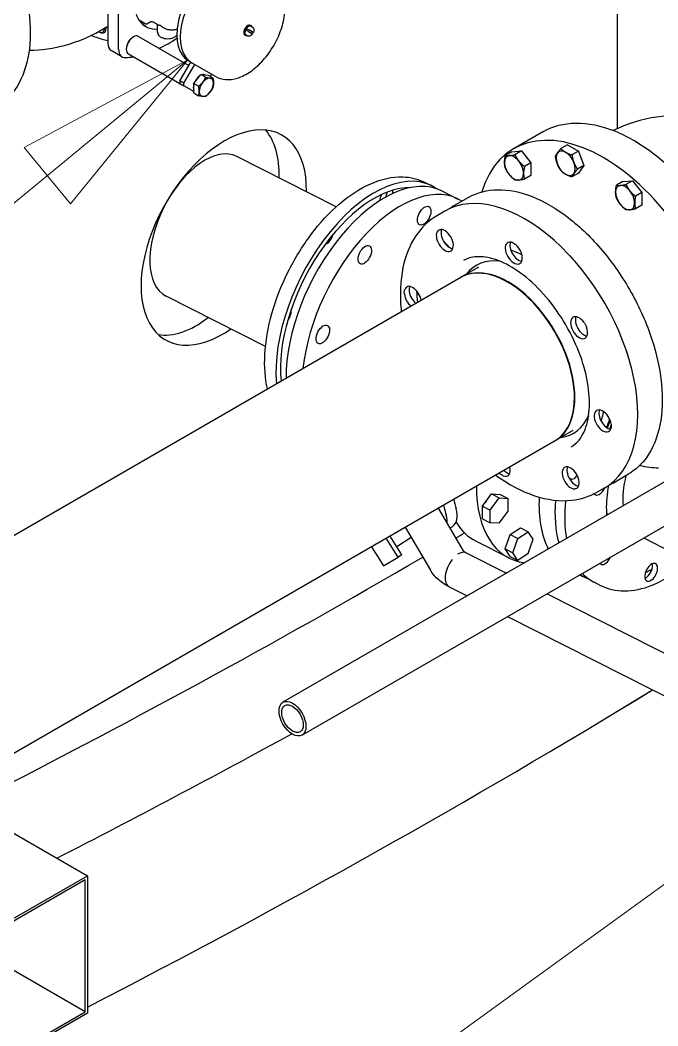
# Model space of a CAD drawing. Header units: millimetres. Extents: x 0 to 100323, y 0 to 59400.
# Drawn here: x 50160 to 51035, y 10329 to 11710 of the extents above; entities that cross this region are included whole.
import ezdxf

# ---------------------------------------------------------------- set-up
doc = ezdxf.new("R2010")
doc.units = ezdxf.units.MM
doc.header["$LTSCALE"] = 100
doc.layers.add('Symbol', color=7, linetype='Continuous', lineweight=18)
doc.layers.add('Visible', color=7, linetype='Continuous', lineweight=25)

# ---------------------------------------------------------------- blocks, each defined once
blk = doc.blocks.new('Balloon12')
at = {"layer": 'Symbol'}
for p, q in [((503.901, 116.553), (501.654, 115.35)), ((501.972, 114.964), (503.901, 116.553)), ((502.289, 114.578), (503.901, 116.553)), ((501.654, 115.35), (502.289, 114.578)), ((501.972, 114.964), (445.634, 68.566))]:
    blk.add_line(p, q, dxfattribs=at)
at = {"layer": 'Symbol', "flags": 128}
blk.add_lwpolyline([(502.289, 114.578), (503.901, 116.553), (501.654, 115.35), (502.289, 114.578)], dxfattribs=at)
at = {"layer": 'Symbol'}
blk.add_solid([(502.289, 114.578), (503.901, 116.553), (501.654, 115.35), (502.289, 114.578)], dxfattribs=at)
blk = doc.blocks.new('Balloon17')
at = {"layer": 'Symbol'}
blk.add_line((515.578, 108.968), (444.722, 57.588), dxfattribs=at)

msp = doc.modelspace()

# ---------------------------------------------------------------- linework, layer by layer
at = {"layer": 'Visible'}
for p, q in [((50979.4, 11561.1), (50979.4, 11984.5)), ((50280.1, 11778.2), (50280.1, 11678.4)), ((50294.8, 11669.9), (50294.8, 11769.8)), ((50323.5, 11709.8), (50332.2, 11704.8)), ((50333.8, 11704.8), (50339, 11707.8)), ((50341.7, 11707.2), (50341.2, 11707.5)), ((50342.9, 11707.2), (50350.3, 11703)), ((50268.1, 11694), (50269.2, 11693.4)), ((50269.1, 11695.2), (50280.1, 11701.5)), ((50330.6, 11702.2), (50333.3, 11700.6)), ((50348.4, 11693.1), (50348.4, 11704.1)), ((50355.2, 11700.1), (50357.1, 11699.1)), ((50471.3, 11695.1), (50470.4, 11695.6)), ((50473.2, 11694), (50471.3, 11695.1)), ((50471.6, 11697.6), (50472.5, 11697.1)), ((50472.5, 11697.1), (50474.3, 11696)), ((50473.2, 11694), (50478.4, 11691)), ((50479.6, 11693), (50474.3, 11696)), ((50477, 11702), (50475.9, 11702.7)), ((50476.6, 11701.4), (50478.8, 11700.1)), ((50479.6, 11693), (50479.8, 11692.8)), ((50314.7, 11686.5), (50315.2, 11686.8)), ((50322.1, 11687.5), (50391.3, 11647.6)), ((50469.3, 11688.7), (50468.2, 11689.4)), ((50469.7, 11689.4), (50471.8, 11688.1)), ((50478.7, 11690.8), (50478.4, 11691)), ((50299.5, 11659.4), (50284.9, 11667.9)), ((50305.4, 11670.5), (50305.4, 11669.9)), ((50308.3, 11663.5), (50379, 11622.7)), ((50379, 11626.3), (50394, 11652.2)), ((50390.6, 11654.2), (50393.1, 11652.8)), ((50384.5, 11623.1), (50399.4, 11649)), ((50395.4, 11651.2), (50428.1, 11632.4)), ((50379, 11626.3), (50379, 11622.7)), ((50384.5, 11623.1), (50379, 11626.3)), ((50398, 11623), (50402.9, 11629)), ((50402.9, 11629), (50407.8, 11635.1)), ((50407.8, 11635.1), (50414.4, 11631.3)), ((50407.8, 11635.1), (50412.7, 11634.7)), ((50412.7, 11634.7), (50417.6, 11634.3)), ((50417.6, 11634.3), (50424.2, 11630.4)), ((50422.5, 11635.6), (50420.6, 11632.5)), ((50379, 11622.7), (50384.5, 11619.6)), ((50384.5, 11619.6), (50384.5, 11623.1)), ((50398, 11611.7), (50384.5, 11619.6)), ((50398, 11623), (50404.6, 11619.1)), ((50398, 11616.4), (50398, 11623)), ((50398, 11609.9), (50398, 11616.4)), ((50398, 11609.9), (50404.6, 11606.1)), ((50877.7, 11556.8), (50836.9, 11533.2)), ((50834.5, 11529), (50825.7, 11523.9)), ((50834.5, 11529), (50847.6, 11530.2)), ((50847.6, 11530.2), (50838.7, 11525.1)), ((50847.6, 11530.2), (50860.6, 11513.9)), ((50910.7, 11538.5), (50901.9, 11533.4)), ((50910.7, 11538.5), (50925.8, 11529.8)), ((50925.8, 11529.8), (50917, 11524.7)), ((50925.8, 11529.8), (50933.3, 11510.4)), ((50593.5, 11453.6), (50457.1, 11522.7)), ((50860.6, 11513.9), (50851.8, 11508.8)), ((50860.6, 11513.9), (50860.6, 11496.5)), ((50925.8, 11499.7), (50917, 11494.5)), ((50933.3, 11510.4), (50924.5, 11505.3)), ((50933.3, 11510.4), (50925.8, 11499.7)), ((50724.5, 11482.4), (50715.2, 11487.1)), ((50860.6, 11496.5), (50851.8, 11491.4)), ((50986.9, 11488.2), (50978, 11483.1)), ((50986.9, 11488.2), (50999.9, 11489.3)), ((50999.9, 11489.3), (50991.1, 11484.2)), ((50999.9, 11489.3), (51013, 11473.1)), ((50738.4, 11475.4), (50760.3, 11464.2)), ((51013, 11473.1), (51004.1, 11468)), ((51013, 11473.1), (51013, 11455.7)), ((50754.6, 11454.7), (50775.3, 11466.6)), ((50742.6, 11447.8), (50732.3, 11441.8)), ((51013, 11455.7), (51004.1, 11450.6)), ((50788.6, 11370.6), (50764.1, 11356.5)), ((49987.8, 10908.3), (50764.7, 11356.8)), ((50496.4, 11261.9), (50360.1, 11330.9)), ((50918.1, 11146.4), (50893.6, 11132.3)), ((50150.4, 10703.2), (50894.1, 11132.6)), ((51067.6, 11089.6), (50520.4, 10773.6)), ((50973.8, 11074.9), (50994.5, 11086.9)), ((50794.2, 11042.8), (50806.4, 11059.5)), ((50806.4, 11059.5), (50818.6, 11058.8)), ((50806.4, 11059.5), (50817, 11054.1)), ((50818.6, 11058.8), (50829.2, 11053.4)), ((50961.9, 11068), (50951.5, 11062.1)), ((51106, 11051.3), (50546.6, 10728.3)), ((50804.9, 11037.4), (50817, 11054.1)), ((50817, 11054.1), (50829.2, 11053.4)), ((50829.2, 11036), (50829.2, 11053.4)), ((50733.5, 11039.8), (50767.7, 10981.6)), ((50794.2, 11042.8), (50804.9, 11037.4)), ((50794.2, 11025.4), (50794.2, 11042.8)), ((50804.9, 11020), (50804.9, 11037.4)), ((50817, 11019.3), (50829.2, 11036)), ((50794.2, 11025.4), (50804.9, 11020)), ((50817, 11019.3), (50804.9, 11020)), ((50688.2, 11013.7), (50722.7, 10954.9)), ((50749.5, 11012.7), (50753.4, 11015.2)), ((50825.2, 10984.1), (50832.2, 11003.8)), ((50832.2, 11003.8), (50846.2, 11013)), ((50832.2, 11003.8), (50842.8, 10998.4)), ((50842.8, 10998.4), (50856.9, 11007.6)), ((50846.2, 11013), (50856.9, 11007.6)), ((50863.9, 10997.2), (50856.9, 11007.6)), ((50678.6, 10972.6), (50662.2, 10998.7)), ((50683.7, 10975.9), (50667.5, 11001.7)), ((50696.3, 10999.8), (50676.8, 10986.9)), ((50785.5, 10994.5), (50830.7, 10971.7)), ((50835.8, 10978.7), (50842.8, 10998.4)), ((50856.9, 10977.5), (50863.9, 10997.2)), ((51015.5, 10999.1), (51054.5, 10979.3)), ((50641.8, 10986.9), (50658.2, 10960.8)), ((50683.7, 10975.9), (50678.6, 10972.6)), ((50771.9, 10978.6), (50827.1, 10950.7)), ((50825.2, 10984.1), (50835.8, 10978.7)), ((50832.2, 10973.6), (50825.2, 10984.1)), ((50842.8, 10968.2), (50835.8, 10978.7)), ((50856.9, 10977.5), (50842.8, 10968.2)), ((50883.9, 10983.5), (50883.9, 10985.5)), ((50658.2, 10960.8), (50678.6, 10972.6)), ((50832.2, 10973.6), (50842.8, 10968.2)), ((50933.6, 10945.4), (50927.7, 10948.4)), ((50946.9, 10938.7), (50956.2, 10934)), ((50748.3, 10932), (50773, 10919.5)), ((50882.8, 10922.5), (51450.9, 10634.9)), ((50828.7, 10891.2), (51427.3, 10588.2)), ((50065.7, 10643.1), (50252.3, 10535.3)), ((50143.5, 10472.5), (50252.3, 10535.3)), ((50252.3, 10535.3), (50252.3, 10346.9)), ((50249.1, 10529.7), (50146.8, 10470.6)), ((50249.1, 10348.8), (50249.1, 10529.7)), ((50249.1, 10348.8), (50146.8, 10407.8)), ((50252.3, 10346.9), (50143.5, 10284.1)), ((50146.8, 10289.7), (50249.1, 10348.8))]:
    msp.add_line(p, q, dxfattribs=at)
for centre, radius, start, end in [((50169.1, 11868.4), 200, 270.8501, 300), ((50333, 11706.1), 1.54, 240, 300), ((51061.7, 11378.8), 200, 80.317, 116.115)]:
    msp.add_arc(centre, radius, start, end, dxfattribs=at)
for centre, major_axis, ratio, start_param, end_param in [((50363.3, 11758.8), (-32.7, -56.6), 0.57735, 3.427069, 6.283185), ((50429.1, 11720.8), (38.5, 66.6), 0.57735, 0, 3.141593), ((50434, 11718), (38.5, 66.8), 0.57735, 0, 3.141593), ((50366, 11757.2), (-32.7, -56.6), 0.57735, 5.974487, 6.676804), ((50268.1, 11702.5), (5.21, -9.02), 0.57735, 5.423636, 7.141764), ((50269.2, 11703.1), (6, -10.4), 0.57735, 5.497869, 7.24815), ((50472, 11696), (3.85, 6.66), 0.57735, 0, 3.141593), ((50473.1, 11695.4), (-3.85, -6.66), 0.57735, 2.690566, 6.734212), ((50473.1, 11695.4), (-3.46, -6), 0.57735, 3.141593, 6.283185), ((50474.4, 11694.6), (3.46, 6), 0.57735, 1.403348, 1.738244), ((50474.4, 11694.6), (-3.46, -6), 0.57735, 1.403348, 1.738244), ((50315.2, 11675.5), (-6.9, -12), 0.57735, 3.141593, 6.283185), ((50314.7, 11675.8), (6.5, 11.3), 0.57735, 0.785398, 2.356194), ((50362.8, 11840.8), (-100, -173.2), 0.57735, 0.699612, 0.870778), ((50296.4, 11687.8), (-11.5, -20), 0.57735, 5.497787, 6.283185), ((50311.1, 11679.4), (-11.5, -20), 0.57735, 5.497787, 6.64279), ((50362.8, 11840.8), (-100, -173.2), 0.57735, 0.359605, 0.442805), ((50407.1, 11622.5), (6.9, 12), 0.57735, 0.878879, 1.739115), ((50415.3, 11617.7), (-6.9, -12), 0.57735, 4.45059, 5.497787), ((50407.1, 11622.5), (6.9, 12), 0.57735, 0.040414, 0.483185), ((50415.3, 11617.7), (6.9, 12), 0.57735, 0.261799, 1.308997), ((50415.3, 11617.7), (6.9, 12), 0.57735, 5.497787, 6.544985), ((50407.1, 11622.5), (6.9, 12), 0.57735, 1.988956, 2.723433), ((50415.3, 11617.7), (-6.9, -12), 0.57735, 5.497787, 6.544985), ((50415.3, 11617.7), (-6.9, -12), 0.57735, 0.261799, 1.308997), ((50415.3, 11617.7), (6.9, 12), 0.57735, 4.45059, 5.497787), ((50439.1, 11411.4), (-80, -140.5), 0.572595, 2.326812, 7.154372), ((50408.6, 11426.8), (73, 144.1), 0.538347, 5.440202, 6.062187), ((50960, 11320.1), (123.1, -213.2), 0.57735, 6.068245, 9.918677), ((50408.6, 11426.8), (-48.5, -95.9), 0.538347, 3.141593, 6.283185), ((50908.3, 11513.3), (-9.2, 16), 0.57735, 0.261799, 1.308997), ((50908.3, 11513.3), (-9.2, 16), 0.57735, 5.497787, 6.544985), ((50908.3, 11513.3), (-9.2, 16), 0.57735, 4.45059, 5.497787), ((50837.5, 11507), (-9.2, 16), 0.57735, 6.021386, 7.068583), ((50837.5, 11507), (9.2, -16), 0.57735, 3.926991, 4.974188), ((50837.5, 11507), (-9.2, 16), 0.57735, 4.974188, 6.021386), ((50837.5, 11507), (-9.2, 16), 0.57735, 3.926991, 4.974188), ((50848.4, 11513.3), (8.5, -14.7), 0.57735, 1.702499, 1.962692), ((50908.3, 11513.3), (9.2, -16), 0.57735, 0.261799, 1.308997), ((50919.1, 11519.6), (8.5, -14.7), 0.57735, 1.1789, 1.439094), ((50637.6, 11310.8), (86.9, 171.6), 0.538347, 6.207976, 8.718224), ((50908.3, 11513.3), (9.2, -16), 0.57735, 4.45059, 5.497787), ((50651.5, 11303.8), (86.9, 171.6), 0.538347, 0, 2.33864), ((50837.5, 11507), (9.2, -16), 0.57735, 4.974188, 6.021386), ((50837.5, 11507), (9.2, -16), 0.57735, 6.021386, 7.068583), ((50908.3, 11513.3), (9.2, -16), 0.57735, 5.497787, 6.544985), ((50637.6, 11310.8), (82.7, 163.3), 0.538347, 0.251166, 2.443951), ((50673.5, 11292.7), (86.9, 171.6), 0.538347, 6.222704, 8.470328), ((50655.2, 11471.2), (6.1, 12), 0.538347, 4.599264, 5.202175), ((50662.2, 11467.7), (-6.1, -12), 0.538347, 2.168244, 2.605559), ((50852.3, 11257.9), (109.6, -189.9), 0.57735, 0, 3.141593), ((50989.9, 11466.2), (-9.2, 16), 0.57735, 6.021386, 7.068583), ((50989.9, 11466.2), (9.2, -16), 0.57735, 3.926991, 4.974188), ((50989.9, 11466.2), (-9.2, 16), 0.57735, 4.974188, 6.021386), ((50989.9, 11466.2), (-9.2, 16), 0.57735, 3.926991, 4.974188), ((51000.8, 11472.4), (8.5, -14.7), 0.57735, 1.702499, 1.962692), ((50662.2, 11467.7), (6.1, 12), 0.538347, 1.619699, 2.314543), ((50989.9, 11466.2), (9.2, -16), 0.57735, 6.021386, 7.068583), ((50989.9, 11466.2), (9.2, -16), 0.57735, 4.974188, 6.021386), ((50742.5, 11407.3), (-8.3, 14.3), 0.57735, 0.162793, 5.995002), ((50749.1, 11411.1), (8.3, -14.3), 0.57735, 3.547295, 5.877483), ((50580.7, 11414), (-6.1, -12), 0.538347, 0.477637, 1.961072), ((50741.4, 11390.9), (8.5, -14.7), 0.57735, 1.718756, 2.307332), ((50837.1, 11390.1), (8.3, -14.3), 0.57735, 2.518988, 8.351197), ((50843.6, 11393.9), (8.3, -14.3), 0.57735, 3.547295, 5.877483), ((50858.8, 11261.7), (80.8, -139.9), 0.57735, 2.55121, 2.586558), ((50829.4, 11244.7), (64.7, -112.1), 0.57735, 0, 3.141593), ((50852.3, 11257.9), (-66.5, 115.2), 0.57735, 5.870769, 6.516816), ((50912, 11374), (8.5, -14.7), 0.57735, 1.663726, 2.189364), ((50828.9, 11244.4), (64.7, -112.1), 0.57735, 0, 3.141593), ((50698.6, 11329.1), (-8.3, 14.3), 0.57735, 4.136696, 6.7804), ((50705.1, 11332.8), (8.3, -14.3), 0.57735, 4.089784, 5.288082), ((50705.1, 11332.8), (8.3, -14.3), 0.57735, 3.547295, 3.638808), ((50852.3, 11257.9), (105, -181.9), 0.57735, 3.959084, 4.04812), ((50698.6, 11329.1), (-8.3, 14.3), 0.57735, 0.948191, 2.146489), ((50523, 11304.7), (-6.1, -12), 0.538347, 1.20112, 2.541011), ((50408.6, 11426.8), (-73, -144.1), 0.538347, 0.161499, 0.842984), ((50926.8, 11287.6), (8.3, -14.3), 0.57735, 1.733589, 7.565798), ((50933.3, 11291.3), (8.3, -14.3), 0.57735, 3.547295, 5.877483), ((50982.7, 11251.6), (8.5, -14.7), 0.57735, 0.952228, 1.477867), ((50959.2, 11159.7), (8.3, -14.3), 0.57735, 0.948191, 6.7804), ((50965.7, 11163.5), (8.3, -14.3), 0.57735, 3.547295, 5.877483), ((50852.3, 11257.9), (66.5, -115.2), 0.57735, 6.049555, 6.695602), ((50858.8, 11261.7), (80.8, -139.9), 0.57735, 0.3975, 0.508146), ((50858.8, 11261.7), (-81.5, 141.2), 0.57735, 3.542406, 3.641291), ((50862.1, 11263.5), (82.1, -142.2), 0.57735, 0.376552, 0.428145), ((50820.7, 11098.7), (-8.3, 14.3), 0.57735, 2.031609, 2.068011), ((50820.7, 11098.7), (8.3, -14.3), 0.57735, 5.66058, 7.393169), ((50827.2, 11102.4), (8.3, -14.3), 0.57735, 5.173201, 5.209604), ((50827.2, 11102.4), (8.3, -14.3), 0.57735, 5.66058, 5.877483), ((50915.2, 11081.5), (8.3, -14.3), 0.57735, 0.162793, 5.995002), ((50921.7, 11085.3), (8.3, -14.3), 0.57735, 3.547295, 5.877483), ((50912, 11095.4), (8.5, -14.7), 0.57735, 5.594924, 6.861801), ((50960, 11320.1), (123.1, -213.2), 0.57735, 5.789287, 5.948599), ((51057.5, 11098.2), (-48.5, -95.9), 0.538347, 5.1135, 5.567743), ((51057.5, 11098.2), (-48.5, -95.9), 0.538347, 5.1135, 5.567743), ((50927.9, 11163.8), (-97.3, -192.2), 0.538347, 5.468415, 6.475557), ((50955.1, 11070.3), (-6.1, -12), 0.538347, 5.983803, 7.945166), ((50841.3, 11022.2), (76.1, -115.6), 0.613881, 4.152988, 4.264703), ((50855, 11031.3), (-76.1, 115.6), 0.613881, 1.019396, 1.12311), ((50805.5, 11042.6), (7.6, 15.1), 0.538347, 1.087699, 1.468982), ((50998.5, 11128.1), (-86.9, -171.6), 0.538347, 5.40175, 5.923743), ((51020.5, 11117), (86.9, 171.6), 0.538347, 2.218572, 2.614807), ((51033.8, 11110.2), (-86.9, -171.6), 0.538347, 5.322742, 5.660276), ((50722.8, 11031.9), (16.9, -25.7), 0.613881, 0.691518, 1.12311), ((50736.5, 11040.9), (16.9, -25.7), 0.613881, 0, 1.12311), ((51033.8, 11110.2), (-50.4, -99.5), 0.538347, 5.801015, 5.858174), ((50882.8, 11186.7), (-97.3, -192.2), 0.538347, 5.963236, 6.283185), ((41615.8, 16180.4), (12810.6, 0), 0.57735, 5.507011, 5.508353), ((50838.3, 10993.8), (7.6, 15.1), 0.538347, 1.601988, 2.00189), ((50760.1, 10955.3), (11.8, 23.3), 0.538347, 0, 0.754558), ((41615.8, 16180.4), (12810.6, 0), 0.57735, 5.434757, 5.501994), ((50760.1, 10955.3), (-11.8, -23.3), 0.538347, 4.358441, 6.283185), ((50962.8, 10974.9), (-6.1, -12), 0.538347, 0.104188, 1.657497), ((51025.6, 10951.8), (-6.1, -12), 0.538347, 0.889586, 6.305523), ((51018.6, 10955.4), (6.1, 12), 0.538347, 4.031179, 5.716657), ((50745.3, 10968.1), (-22.5, -13.3), 0.773162, 0, 0.00038), ((51020.5, 11117), (-86.9, -171.6), 0.538347, 6.221671, 6.355256), ((51033.8, 11110.2), (-86.9, -171.6), 0.538347, 6.095585, 6.283185), ((51033.8, 11110.2), (82.7, 163.3), 0.538347, 3.76191, 3.838349), ((41615.8, 15929.2), (12953.8, 0), 0.57735, 5.442178, 5.525705), ((41615.8, 15929.2), (-12953.8, 0), 0.57735, 2.300586, 2.384112), ((41615.8, 15929.2), (-12953.8, 0), 0.57735, 2.300586, 2.384112), ((41615.8, 15929.2), (-12953.8, 0), 0.57735, 2.300586, 2.384112), ((41615.8, 16155.3), (12953.8, 0), 0.57735, 5.437834, 5.471593)]:
    msp.add_ellipse(centre, major_axis=major_axis, ratio=ratio, start_param=start_param, end_param=end_param, dxfattribs=at)
for centre, major_axis, ratio in [((50714.2, 11441.4), (6.3, 12.4), 0.538347), ((50632.7, 11387.7), (6.3, 12.4), 0.538347), ((50575.1, 11278.4), (6.3, 12.4), 0.538347), ((50533.5, 10751), (-13.1, 22.6), 0.57735), ((50533.5, 10751), (10.4, -18), 0.57735)]:
    msp.add_ellipse(centre, major_axis=major_axis, ratio=ratio, dxfattribs=at)
for points, knots in [([(49908.3, 11971), (49920, 11977.7), (49933.5, 11981.2), (49963, 11981.6), (49978.9, 11978.3), (50011.7, 11965.3), (50028.5, 11955.4), (50061.3, 11930.1), (50077.1, 11914.7), (50106.4, 11879.9), (50119.7, 11860.5), (50142.5, 11819.7), (50151.9, 11798.2), (50166, 11755.5), (50170.6, 11734.3), (50174.5, 11693.9), (50173.8, 11674.9), (50167, 11641.1), (50160.9, 11626.2), (50145.6, 11604.6), (50137.2, 11596.8), (50127.5, 11591.2)], [2.356194, 2.356194, 2.356194, 2.356194, 2.669631, 2.669631, 2.987641, 2.987641, 3.309145, 3.309145, 3.630864, 3.630864, 3.952282, 3.952282, 4.27359, 4.27359, 4.595047, 4.595047, 4.916806, 4.916806, 5.238076, 5.238076, 5.497787, 5.497787, 5.497787, 5.497787]), ([(50428.1, 11632.4), (50432.2, 11630), (50436.9, 11628.6), (50447.1, 11627.8), (50452.6, 11628.6), (50464.2, 11632.2), (50470.3, 11635.4), (50482.2, 11643.7), (50488, 11648.9), (50498.6, 11660.9), (50503.5, 11667.6), (50511.8, 11681.8), (50515.2, 11689.3), (50520.4, 11704.4), (50522.2, 11712), (50523.7, 11726.7), (50523.5, 11733.8), (50520.8, 11746.6), (50518.4, 11752.4), (50512.2, 11760.7), (50508.9, 11763.7), (50505.1, 11765.9)], [5.497787, 5.497787, 5.497787, 5.497787, 5.767186, 5.767186, 6.059839, 6.059839, 6.388054, 6.388054, 6.72514, 6.72514, 7.059769, 7.059769, 7.392995, 7.392995, 7.72748, 7.72748, 8.064512, 8.064512, 8.393638, 8.393638, 8.63938, 8.63938, 8.63938, 8.63938]), ([(50339.3, 11707.9), (50339.3, 11707.9), (50339.2, 11707.9), (50339.2, 11707.9), (50339.2, 11707.9), (50339.2, 11707.9), (50339.2, 11707.9), (50339.1, 11707.9), (50339.1, 11707.9), (50339.1, 11707.9), (50339.1, 11707.9), (50339, 11707.8)], [0.4326623, 0.4326623, 0.4326623, 0.4326623, 0.5032095, 0.5032095, 0.5737566, 0.5737566, 0.6443038, 0.6443038, 0.714851, 0.714851, 0.7853982, 0.7853982, 0.7853982, 0.7853982]), ([(50339.3, 11707.9), (50339.6, 11707.9), (50339.9, 11707.9), (50340.6, 11707.8), (50341, 11707.6), (50341.2, 11707.5)], [0.0598702, 0.0598702, 0.0598702, 0.0598702, 0.1175628, 0.1175628, 0.194026, 0.194026, 0.194026, 0.194026]), ([(50342.6, 11707.9), (50342.3, 11707.7), (50342, 11707.5), (50341.8, 11707.2), (50341.8, 11707.2), (50341.7, 11707.2)], [0, 0, 0, 0, 0.1175628, 0.1175628, 0.1220028, 0.1220028, 0.1220028, 0.1220028]), ([(50341.7, 11707.2), (50341.8, 11707.2), (50341.9, 11707.2), (50342.3, 11707.3), (50342.5, 11707.3), (50342.7, 11707.3)], [1.03791582, 1.03791582, 1.03791582, 1.03791582, 1.06177478, 1.06177478, 1.12414767, 1.12414767, 1.12414767, 1.12414767]), ([(50342.9, 11707.2), (50342.9, 11707.2), (50342.9, 11707.2), (50342.9, 11707.3), (50342.9, 11707.3), (50342.8, 11707.3), (50342.8, 11707.3), (50342.8, 11707.3), (50342.8, 11707.3), (50342.7, 11707.3), (50342.7, 11707.3), (50342.7, 11707.3)], [5.4977871, 5.4977871, 5.4977871, 5.4977871, 5.5700072, 5.5700072, 5.6422273, 5.6422273, 5.7144474, 5.7144474, 5.7866675, 5.7866675, 5.8588876, 5.8588876, 5.8588876, 5.8588876]), ([(50348.4, 11693.1), (50348.4, 11692.2), (50348.6, 11691.4), (50349.3, 11689.7), (50349.9, 11688.9), (50351.5, 11687.4), (50352.5, 11686.7), (50354.8, 11685.6), (50356.2, 11685.1), (50359, 11684.5), (50360.4, 11684.3), (50363.4, 11684.3), (50364.9, 11684.4), (50367.7, 11685), (50369.1, 11685.4), (50371.5, 11686.5), (50372.6, 11687.2), (50374, 11688.4), (50374.3, 11688.8), (50374.7, 11689.2)], [0.785398, 0.785398, 0.785398, 0.785398, 1.042482, 1.042482, 1.324233, 1.324233, 1.651196, 1.651196, 1.994083, 1.994083, 2.33426, 2.33426, 2.672393, 2.672393, 3.012112, 3.012112, 3.355014, 3.355014, 3.514592, 3.514592, 3.514592, 3.514592]), ([(50352.4, 11702.3), (50351.7, 11702.4), (50351, 11702.6), (50350.4, 11702.9), (50350.3, 11703), (50350.3, 11703)], [0, 0, 0, 0, 0.2103004, 0.2103004, 0.228105, 0.228105, 0.228105, 0.228105]), ([(50355.2, 11700.1), (50355.1, 11700.2), (50355, 11700.2), (50354, 11700.9), (50353.1, 11701.6), (50352.4, 11702.3)], [1.0493636, 1.0493636, 1.0493636, 1.0493636, 1.0671683, 1.0671683, 1.2774687, 1.2774687, 1.2774687, 1.2774687]), ([(50357.1, 11699.1), (50358.2, 11698.4), (50359.5, 11697.9), (50362.3, 11697), (50363.8, 11696.8), (50366.9, 11696.5), (50368.4, 11696.5), (50371.5, 11696.8), (50373, 11697), (50374.6, 11697.5), (50374.9, 11697.6), (50375.1, 11697.7)], [1.570796, 1.570796, 1.570796, 1.570796, 1.884956, 1.884956, 2.199115, 2.199115, 2.513274, 2.513274, 2.827433, 2.827433, 2.884348, 2.884348, 2.884348, 2.884348]), ([(50478.8, 11700.1), (50479.1, 11699.9), (50479.5, 11699.6), (50480.1, 11698.9), (50480.3, 11698.4), (50480.6, 11697.5), (50480.6, 11697), (50480.7, 11695.9), (50480.6, 11695.4), (50480.4, 11694.3), (50480.2, 11693.8), (50480, 11693.1), (50479.9, 11693), (50479.8, 11692.8)], [3.926991, 3.926991, 3.926991, 3.926991, 4.159212, 4.159212, 4.414736, 4.414736, 4.691956, 4.691956, 4.969177, 4.969177, 5.246397, 5.246397, 5.313093, 5.313093, 5.313093, 5.313093]), ([(50257.1, 11688.8), (50259.5, 11687.9), (50261.9, 11687), (50269.6, 11684.4), (50274.9, 11682.9), (50280.1, 11681.8)], [6.4459976, 6.4459976, 6.4459976, 6.4459976, 6.4875346, 6.4875346, 6.5806924, 6.5806924, 6.5806924, 6.5806924]), ([(50478.7, 11690.8), (50478.4, 11690.4), (50478, 11689.9), (50477.2, 11689.2), (50476.7, 11688.8), (50475.8, 11688.3), (50475.4, 11688), (50474.4, 11687.7), (50473.9, 11687.7), (50472.8, 11687.7), (50472.3, 11687.9), (50471.9, 11688.1), (50471.9, 11688.1), (50471.8, 11688.1)], [5.682481, 5.682481, 5.682481, 5.682481, 5.959702, 5.959702, 6.236922, 6.236922, 6.514142, 6.514142, 6.791363, 6.791363, 7.056011, 7.056011, 7.068583, 7.068583, 7.068583, 7.068583]), ([(50877.7, 11556.8), (50890.8, 11564.4), (50906, 11568.3), (50939.1, 11568.7), (50957, 11565), (50993.8, 11550.3), (51012.7, 11539.3), (51049.4, 11510.9), (51067.2, 11493.5), (51100, 11454.4), (51115, 11432.6), (51140.6, 11386.8), (51151.2, 11362.7), (51163.8, 11324.4), (51167.5, 11310.2), (51170.2, 11296.2)], [5.497787, 5.497787, 5.497787, 5.497787, 5.811925, 5.811925, 6.130168, 6.130168, 6.451512, 6.451512, 6.773043, 6.773043, 7.094304, 7.094304, 7.415467, 7.415467, 7.607233, 7.607233, 7.607233, 7.607233]), ([(50499.2, 11203.6), (50495.8, 11218), (50494.7, 11234), (50496.5, 11268.9), (50499.8, 11288), (50510.7, 11326.3), (50518.1, 11345.4), (50536.3, 11382), (50547, 11399.5), (50570.8, 11431.2), (50583.9, 11445.4), (50611.5, 11469.2), (50626.1, 11478.8), (50655.4, 11491.7), (50670.2, 11495.1), (50695.4, 11494.4), (50705.8, 11491.8), (50715.2, 11487.1)], [3.681017, 3.681017, 3.681017, 3.681017, 3.994411, 3.994411, 4.332813, 4.332813, 4.667247, 4.667247, 4.999922, 4.999922, 5.334064, 5.334064, 5.67212, 5.67212, 6.005496, 6.005496, 6.252529, 6.252529, 6.252529, 6.252529]), ([(50775.3, 11466.6), (50787, 11473.3), (50800.5, 11476.9), (50829.9, 11477.3), (50845.9, 11474.1), (50878.7, 11461.2), (50895.5, 11451.4), (50928.3, 11426.1), (50944.2, 11410.7), (50973.5, 11375.9), (50986.8, 11356.5), (51009.6, 11315.7), (51019.1, 11294.3), (51033.2, 11251.6), (51037.8, 11230.3), (51041.7, 11189.9), (51041, 11170.9), (51034.2, 11136.9), (51028.1, 11122), (51012.7, 11100.3), (51004.2, 11092.5), (50994.5, 11086.9)], [5.497787, 5.497787, 5.497787, 5.497787, 5.809111, 5.809111, 6.126388, 6.126388, 6.44837, 6.44837, 6.770669, 6.770669, 7.092566, 7.092566, 7.414313, 7.414313, 7.73626, 7.73626, 8.058607, 8.058607, 8.380286, 8.380286, 8.63938, 8.63938, 8.63938, 8.63938]), ([(50732.3, 11441.8), (50720.5, 11435), (50710.5, 11425.3), (50694.3, 11401.2), (50688.4, 11386.5), (50681.4, 11352.5), (50680.6, 11333), (50682.6, 11311.6), (50682.7, 11310.6), (50682.8, 11309.6)], [1.2407923, 1.2407923, 1.2407923, 1.2407923, 1.5166015, 1.5166015, 1.8142907, 1.8142907, 2.1423193, 2.1423193, 2.1584647, 2.1584647, 2.1584647, 2.1584647]), ([(50733, 11420.7), (50733.2, 11420.9), (50733.4, 11421.1), (50734.3, 11421.7), (50735.1, 11422.1), (50736.2, 11422.3), (50736.6, 11422.4), (50737, 11422.4)], [-2.1952792, -2.1952792, -2.1952792, -2.1952792, -2.0993492, -2.0993492, -1.8229843, -1.8229843, -1.7097702, -1.7097702, -1.7097702, -1.7097702]), ([(50835.2, 11404.5), (50835.5, 11404.4), (50835.8, 11404.2), (50837.2, 11403.6), (50838.2, 11402.9), (50839.6, 11401.8), (50840, 11401.5), (50840.4, 11401.1)], [-2.1952792, -2.1952792, -2.1952792, -2.1952792, -2.0993492, -2.0993492, -1.8229843, -1.8229843, -1.7097702, -1.7097702, -1.7097702, -1.7097702]), ([(50915.8, 11124), (50923.8, 11128.6), (50930.4, 11136.3), (50938.3, 11156.7), (50940.5, 11167.4), (50941.3, 11191.1), (50940.1, 11204), (50934.6, 11231.3), (50930.2, 11245.6), (50918.4, 11274.1), (50910.9, 11288.2), (50893.9, 11314.8), (50884.2, 11327.2), (50863.9, 11348.8), (50853.2, 11358.1), (50832.1, 11372.6), (50821.7, 11377.9), (50802.4, 11384.3), (50793.6, 11385.5), (50779.1, 11384.6), (50773.2, 11382.8), (50768.1, 11379.8)], [4.382385, 4.382385, 4.382385, 4.382385, 4.815667, 4.815667, 5.128836, 5.128836, 5.427747, 5.427747, 5.729742, 5.729742, 6.034875, 6.034875, 6.340645, 6.340645, 6.644333, 6.644333, 6.944176, 6.944176, 7.24581, 7.24581, 7.523978, 7.523978, 7.523978, 7.523978]), ([(50687, 11333.5), (50687, 11333.7), (50687, 11333.9), (50686.8, 11335.9), (50686.9, 11337.6), (50687.3, 11339.2), (50687.4, 11339.3), (50687.4, 11339.4)], [-3.2252988, -3.2252988, -3.2252988, -3.2252988, -3.177097, -3.177097, -2.688345, -2.688345, -2.659356, -2.659356, -2.659356, -2.659356]), ([(50693.9, 11343.1), (50693.6, 11342.1), (50693.4, 11341), (50693.4, 11339), (50693.5, 11338.2), (50693.6, 11337.3)], [-1.669884, -1.669884, -1.669884, -1.669884, -1.4282687, -1.4282687, -1.2697948, -1.2697948, -1.2697948, -1.2697948]), ([(50933.6, 11294.6), (50933.9, 11294.2), (50934.2, 11293.8), (50935.2, 11292.2), (50935.9, 11290.9), (50936.7, 11289.1), (50936.9, 11288.6), (50937.1, 11288.1)], [-2.1952792, -2.1952792, -2.1952792, -2.1952792, -2.0993492, -2.0993492, -1.8229843, -1.8229843, -1.7097702, -1.7097702, -1.7097702, -1.7097702]), ([(50957, 11159.5), (50958, 11162.7), (50959, 11166), (50960, 11170.4), (50960.2, 11171.4), (50960.4, 11172.4)], [4.8522807, 4.8522807, 4.8522807, 4.8522807, 4.9386861, 4.9386861, 4.9649281, 4.9649281, 4.9649281, 4.9649281]), ([(50970.7, 11155.3), (50970.8, 11154.8), (50970.8, 11154.4), (50970.9, 11152.8), (50970.8, 11151.7), (50970.6, 11150.2), (50970.5, 11149.8), (50970.4, 11149.4)], [-2.1952792, -2.1952792, -2.1952792, -2.1952792, -2.0993492, -2.0993492, -1.8229843, -1.8229843, -1.7097702, -1.7097702, -1.7097702, -1.7097702]), ([(50812.3, 11085.3), (50812.7, 11085.1), (50813, 11084.8), (50830.4, 11072.3), (50848, 11062.9), (50882.9, 11051.3), (50900.2, 11049), (50929.1, 11052.2), (50941, 11056), (50951.5, 11062.1)], [3.4647126, 3.4647126, 3.4647126, 3.4647126, 3.4719802, 3.4719802, 3.8063039, 3.8063039, 4.1344776, 4.1344776, 4.382385, 4.382385, 4.382385, 4.382385]), ([(50822.6, 11084.3), (50822.2, 11084.4), (50821.9, 11084.5), (50820.6, 11085.2), (50819.6, 11085.8), (50818.2, 11086.9), (50817.8, 11087.3), (50817.4, 11087.6)], [-2.1952792, -2.1952792, -2.1952792, -2.1952792, -2.0993492, -2.0993492, -1.8229843, -1.8229843, -1.7097702, -1.7097702, -1.7097702, -1.7097702]), ([(50823.9, 11091.4), (50824, 11091.3), (50824.1, 11091.3), (50824.6, 11090.8), (50825, 11090.4), (50825.7, 11090), (50825.9, 11089.8), (50826.1, 11089.6), (50826.2, 11089.6), (50826.3, 11089.5), (50826.4, 11089.5), (50826.4, 11089.4), (50826.5, 11089.4), (50826.5, 11089.4), (50826.5, 11089.4), (50826.6, 11089.3), (50826.6, 11089.3), (50826.7, 11089.2), (50826.8, 11089.2), (50827.4, 11088.8), (50828, 11088.5), (50828.7, 11088.2), (50828.9, 11088.1), (50829.1, 11088)], [-0.6010839, -0.6010839, -0.6010839, -0.6010839, -0.5781541, -0.5781541, -0.4517174, -0.4517174, -0.3993715, -0.3993715, -0.3779874, -0.3779874, -0.3670552, -0.3670552, -0.3600101, -0.3600101, -0.3533864, -0.3533864, -0.3445439, -0.3445439, -0.3250402, -0.3250402, -0.1688895, -0.1688895, -0.1165159, -0.1165159, -0.1165159, -0.1165159]), ([(50924.7, 11068.1), (50924.5, 11067.9), (50924.3, 11067.7), (50923.4, 11067.1), (50922.7, 11066.7), (50921.5, 11066.5), (50921.2, 11066.4), (50920.8, 11066.4)], [-2.1952792, -2.1952792, -2.1952792, -2.1952792, -2.0993492, -2.0993492, -1.8229843, -1.8229843, -1.7097702, -1.7097702, -1.7097702, -1.7097702]), ([(50967.1, 11071.4), (50966.8, 11069.9), (50966.6, 11068.4), (50964.4, 11055), (50963.7, 11043.7), (50964.4, 11032.6), (50964.5, 11031.3), (50964.6, 11030.1)], [8.2841045, 8.2841045, 8.2841045, 8.2841045, 8.3211455, 8.3211455, 8.6198805, 8.6198805, 8.6578631, 8.6578631, 8.6578631, 8.6578631]), ([(50767.7, 10981.6), (50767.7, 10981.6), (50767.8, 10981.5), (50768.2, 10981.1), (50768.6, 10980.8), (50769.8, 10979.9), (50770.8, 10979.3), (50772, 10978.6)], [0.2611536, 0.2611536, 0.2611536, 0.2611536, 0.5627898, 0.5627898, 0.8319306, 0.8319306, 1.2321189, 1.2321189, 1.2321189, 1.2321189]), ([(50957.4, 10962.6), (50957.4, 10962.6), (50957.4, 10962.6), (50956.6, 10962.8), (50955.9, 10963.3), (50955.3, 10964), (50955.2, 10964.1), (50955.1, 10964.2)], [-2.3553852, -2.3553852, -2.3553852, -2.3553852, -2.3488819, -2.3488819, -2.0438878, -2.0438878, -2.0074808, -2.0074808, -2.0074808, -2.0074808]), ([(50748.1, 10932.1), (50743.1, 10934.8), (50738.4, 10937.8), (50729.6, 10945.3), (50725.7, 10949.9), (50722.7, 10954.9)], [0, 0, 0, 0, 1.236625, 1.236625, 2.539145, 2.539145, 2.539145, 2.539145]), ([(50956.2, 10934), (50966.1, 10928.9), (50977.3, 10926.4), (51001.3, 10926.3), (51014.2, 10929.1), (51035.9, 10937.8), (51044.8, 10942.7), (51053.6, 10948.5)], [3.0783296, 3.0783296, 3.0783296, 3.0783296, 3.3402968, 3.3402968, 3.6303918, 3.6303918, 3.8362608, 3.8362608, 3.8362608, 3.8362608]), ([(51017, 10943.5), (51017.4, 10943.7), (51017.9, 10943.9), (51018.8, 10944.5), (51019.3, 10944.8), (51019.8, 10945.2)], [-0.4483794, -0.4483794, -0.4483794, -0.4483794, -0.3176798, -0.3176798, -0.170104, -0.170104, -0.170104, -0.170104]), ([(51026.8, 10941.7), (51026.7, 10941.7), (51026.7, 10941.7), (51025.7, 10940.9), (51024.7, 10940.3), (51022.8, 10939.5), (51021.9, 10939.4), (51020.6, 10939.4), (51020.1, 10939.5), (51019.6, 10939.8)], [-2.3553859, -2.3553859, -2.3553859, -2.3553859, -2.3490312, -2.3490312, -2.0439715, -2.0439715, -1.7543596, -1.7543596, -1.56067, -1.56067, -1.56067, -1.56067])]:
    msp.add_open_spline(points, degree=3, knots=knots, dxfattribs=at)
for points in [[(50404.6, 11619.1), (50408.1, 11621.9), (50410.4, 11624.7)], [(50410.4, 11624.7), (50412.7, 11627.5), (50414.4, 11631.3)], [(50414.4, 11631.3), (50417.9, 11630.6), (50420.2, 11630.4)], [(50420.2, 11630.4), (50422.5, 11630.2), (50424.2, 11630.4)], [(50424.2, 11630.4), (50425.1, 11626.4), (50425.1, 11623.4)], [(50405.5, 11612.1), (50405.5, 11615.1), (50404.6, 11619.1)], [(50404.6, 11606.1), (50405.5, 11609.1), (50405.5, 11612.1)], [(50420.2, 11610.8), (50417.9, 11608), (50414.4, 11605.2)], [(50424.2, 11617.4), (50422.5, 11613.6), (50420.2, 11610.8)], [(50425.1, 11623.4), (50425.1, 11620.4), (50424.2, 11617.4)], [(50410.4, 11605.1), (50408.1, 11605.3), (50404.6, 11606.1)], [(50414.4, 11605.2), (50412.7, 11604.9), (50410.4, 11605.1)], [(50894.3, 11522.7), (50895.2, 11524.9), (50897, 11527.4)], [(50897, 11527.4), (50898.7, 11529.9), (50901.9, 11533.4)], [(50901.9, 11533.4), (50904.8, 11530.4), (50908.3, 11528.4)], [(50908.3, 11528.4), (50911.8, 11526.4), (50917, 11524.7)], [(50824.5, 11514.5), (50824.5, 11518.6), (50825.7, 11523.9)], [(50825.7, 11506.5), (50824.5, 11510.5), (50824.5, 11514.5)], [(50825.7, 11523.9), (50828, 11523.5), (50831, 11523.8)], [(50831, 11523.8), (50834, 11524.1), (50838.7, 11525.1)], [(50838.7, 11525.1), (50841, 11520), (50844.1, 11516.3)], [(50844.1, 11516.3), (50847.1, 11512.5), (50851.8, 11508.8)], [(50897, 11512.3), (50895.2, 11516.8), (50894.3, 11522.7)], [(50917, 11524.7), (50917.8, 11518.8), (50919.6, 11514.3)], [(50919.6, 11514.3), (50921.3, 11509.8), (50924.5, 11505.3)], [(50831, 11497.7), (50828, 11501.5), (50825.7, 11506.5)], [(50851.8, 11508.8), (50850.6, 11503.5), (50850.6, 11499.4)], [(50901.9, 11503.2), (50898.7, 11507.8), (50897, 11512.3)], [(50908.3, 11498.2), (50904.8, 11500.2), (50901.9, 11503.2)], [(50924.5, 11505.3), (50921.3, 11501.7), (50919.6, 11499.2)], [(50838.7, 11490.3), (50834, 11493.9), (50831, 11497.7)], [(50844.1, 11490.2), (50841, 11489.9), (50838.7, 11490.3)], [(50851.8, 11491.4), (50847.1, 11490.4), (50844.1, 11490.2)], [(50850.6, 11499.4), (50850.6, 11495.4), (50851.8, 11491.4)], [(50917, 11494.5), (50911.8, 11496.2), (50908.3, 11498.2)], [(50919.6, 11499.2), (50917.8, 11496.7), (50917, 11494.5)], [(50976.9, 11473.7), (50976.9, 11477.7), (50978, 11483.1)], [(50978, 11465.7), (50976.9, 11469.7), (50976.9, 11473.7)], [(50978, 11483.1), (50980.4, 11482.7), (50983.4, 11483)], [(50983.4, 11483), (50986.4, 11483.3), (50991.1, 11484.2)], [(50991.1, 11484.2), (50993.4, 11479.2), (50996.4, 11475.4)], [(50996.4, 11475.4), (50999.5, 11471.7), (51004.1, 11468)], [(50983.4, 11456.9), (50980.4, 11460.6), (50978, 11465.7)], [(51004.1, 11468), (51003, 11462.7), (51003, 11458.6)], [(51003, 11458.6), (51003, 11454.6), (51004.1, 11450.6)], [(50991.1, 11449.4), (50986.4, 11453.1), (50983.4, 11456.9)], [(50996.4, 11449.3), (50993.4, 11449.1), (50991.1, 11449.4)], [(51004.1, 11450.6), (50999.5, 11449.6), (50996.4, 11449.3)]]:
    msp.add_rational_spline(points, [1, 1.0379548493, 1], degree=2, dxfattribs=at)
for points in [[(50754.6, 11454.7), (50752.6, 11453.5), (50750.6, 11452.2), (50748.8, 11450.9)], [(50848.3, 11387.5), (50843.2, 11390.1), (50838.2, 11392.2), (50833.1, 11394)], [(50967.7, 11071.7), (50969.8, 11072.7), (50971.8, 11073.8), (50973.8, 11074.9)]]:
    msp.add_open_spline(points, degree=3, dxfattribs=at)

# ---------------------------------------------------------------- block references
at = {"layer": 'Symbol', "xscale": 100, "yscale": 100, "zscale": 100}
for name in ['Balloon12', 'Balloon17']:
    msp.add_blockref(name, (0, 0), dxfattribs=at)

doc.saveas('drawing.dxf')
